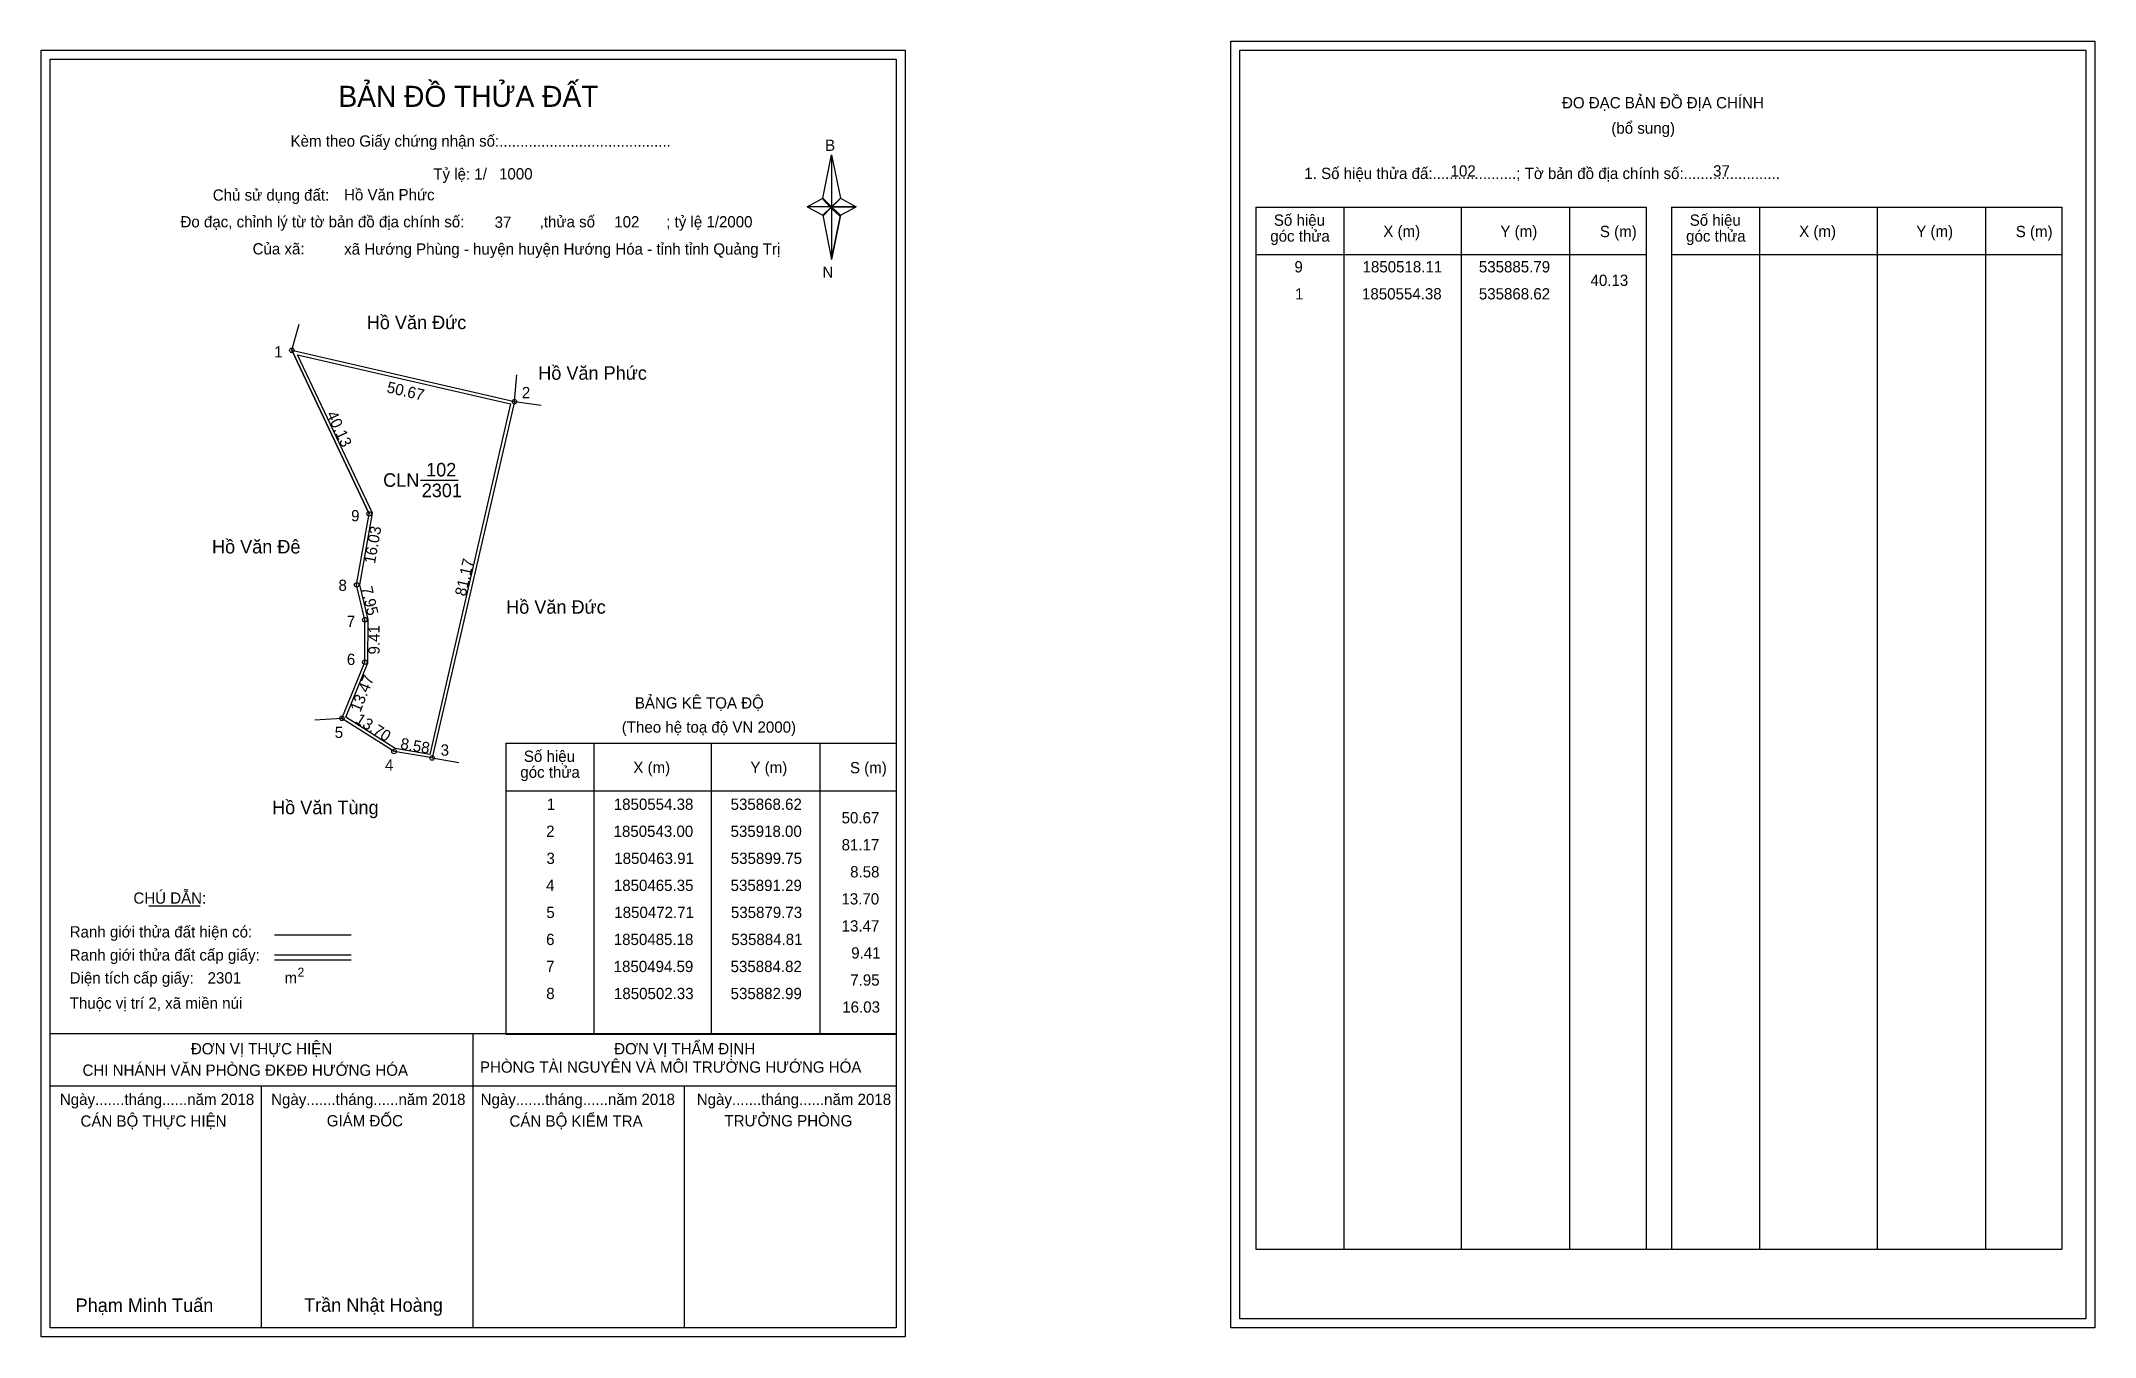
# Model space of a CAD drawing. Extents: x 535813 to 536269, y 1850335 to 1850623.
import ezdxf

# ---------------------------------------------------------------- set-up
doc = ezdxf.new("R2010")
doc.units = 0
for name, color, linetype in [('Level 1', 7, 'Continuous'), ('Level 10', 7, 'Continuous'), ('Level 11', 7, 'Continuous'), ('Level 13', 7, 'Continuous'), ('Level 27', 7, 'Continuous'), ('Level 3', 7, 'Continuous'), ('Level 36', 7, 'Continuous'), ('Level 49', 7, 'Continuous'), ('Level 53', 7, 'Continuous'), ('Level 55', 7, 'Continuous'), ('Level 6', 7, 'Continuous'), ('Level 63', 7, 'Continuous'), ('Level 9', 7, 'Continuous')]:
    doc.layers.add(name, color=color, linetype=linetype)

msp = doc.modelspace()

# ---------------------------------------------------------------- linework, layer by layer
at = {"layer": 'Level 1'}
for p, q in [((535814.99, 1850619.01), (535814.99, 1850619.01)), ((536078.93, 1850621.01), (536078.93, 1850621.01)), ((535986.41, 1850588.13), (535988.38, 1850597.77)), ((535986.41, 1850588.13), (535988.38, 1850597.77)), ((535988.38, 1850597.77), (535988.38, 1850586.24)), ((535988.38, 1850597.77), (535990.35, 1850588.13)), ((535988.38, 1850597.77), (535988.38, 1850586.24)), ((535982.97, 1850586.24), (535986.41, 1850588.13)), ((535986.41, 1850588.13), (535988.38, 1850586.24)), ((535988.38, 1850586.24), (535986.41, 1850588.13)), ((535988.23, 1850586.02), (535986.41, 1850587.91)), ((535990.2, 1850587.91), (535988.23, 1850586.02)), ((535988.23, 1850586.02), (535990.2, 1850587.91)), ((535990.35, 1850588.13), (535988.38, 1850586.24)), ((535988.38, 1850586.24), (535990.35, 1850588.13)), ((535990.35, 1850588.13), (535993.79, 1850586.24)), ((535982.97, 1850586.24), (535986.41, 1850584.4)), ((535988.38, 1850586.24), (535982.97, 1850586.24)), ((535988.38, 1850586.24), (535986.41, 1850584.4)), ((535986.41, 1850584.4), (535988.38, 1850586.24)), ((535988.23, 1850586.02), (535986.41, 1850584.18)), ((535986.41, 1850584.18), (535988.23, 1850586.02)), ((535986.41, 1850584.4), (535988.38, 1850574.54)), ((535990.2, 1850584.18), (535988.23, 1850586.02)), ((535988.38, 1850586.24), (535988.38, 1850574.54)), ((535988.38, 1850586.24), (535993.79, 1850586.24)), ((535988.38, 1850586.24), (535990.35, 1850584.4)), ((535993.79, 1850586.24), (535988.38, 1850586.24)), ((535988.38, 1850586.24), (535988.38, 1850574.54)), ((535990.35, 1850584.4), (535988.38, 1850586.24)), ((535990.35, 1850584.4), (535988.38, 1850574.54)), ((535988.38, 1850574.54), (535990.35, 1850584.4)), ((535990.35, 1850584.4), (535993.79, 1850586.24)), ((536082.46, 1850586.15), (536169.06, 1850586.15)), ((536102.05, 1850354.89), (536102.05, 1850586.15)), ((536128.12, 1850354.89), (536128.12, 1850586.15)), ((536152.1, 1850586.15), (536152.1, 1850354.89)), ((536169.06, 1850586.15), (536169.06, 1850354.89)), ((536174.72, 1850586.15), (536261.32, 1850586.15)), ((536194.31, 1850354.89), (536194.31, 1850586.15)), ((536220.38, 1850354.89), (536220.38, 1850586.15)), ((536244.35, 1850586.15), (536244.35, 1850354.89)), ((536261.32, 1850586.15), (536261.32, 1850354.89)), ((536082.46, 1850575.63), (536169.06, 1850575.63)), ((536174.72, 1850575.63), (536261.32, 1850575.63)), ((535916.09, 1850467.18), (536002.69, 1850467.18)), ((535935.68, 1850402.66), (535935.68, 1850467.18)), ((535961.75, 1850402.66), (535961.75, 1850467.18)), ((535985.72, 1850467.18), (535985.72, 1850402.66)), ((535916.09, 1850456.65), (536002.69, 1850456.65)), ((535836.91, 1850431.07), (535848.31, 1850431.07)), ((535864.77, 1850424.67), (535881.79, 1850424.67)), ((535864.77, 1850420.22), (535881.79, 1850420.22)), ((535864.77, 1850419.13), (535881.79, 1850419.13)), ((535921.82, 1850402.66), (535814.99, 1850402.66)), ((536002.69, 1850402.66), (535897.85, 1850402.66)), ((535908.84, 1850337.43), (535908.84, 1850402.66)), ((535916.09, 1850402.65), (536002.69, 1850402.65)), ((536002.69, 1850391.11), (535814.99, 1850391.11)), ((535861.91, 1850337.43), (535861.91, 1850391.11)), ((535955.76, 1850337.43), (535955.76, 1850391.11)), ((536082.46, 1850354.89), (536261.32, 1850354.89)), ((536002.69, 1850337.43), (536002.69, 1850337.43)), ((536266.63, 1850339.43), (536266.63, 1850339.43))]:
    msp.add_line(p, q, dxfattribs=at)
at = {"layer": 'Level 10'}
for p, q in [((535868.62, 1850554.38), (535885.79, 1850518.11)), ((535885.79, 1850518.11), (535868.62, 1850554.38)), ((535868.62, 1850554.38), (535918, 1850543)), ((535886.52, 1850518.21), (535869.87, 1850553.37)), ((535869.87, 1850553.37), (535917.16, 1850542.48)), ((535917.16, 1850542.48), (535899.22, 1850464.71)), ((535918, 1850543), (535899.75, 1850463.91)), ((535882.99, 1850502.33), (535885.79, 1850518.11)), ((535883.7, 1850502.35), (535886.52, 1850518.21)), ((535884.82, 1850494.59), (535882.99, 1850502.33)), ((535885.52, 1850494.67), (535883.7, 1850502.35)), ((535884.81, 1850485.18), (535884.82, 1850494.59)), ((535884.81, 1850485.18), (535884.82, 1850494.59)), ((535885.51, 1850485.04), (535885.52, 1850494.67)), ((535879.73, 1850472.71), (535884.81, 1850485.18)), ((535880.6, 1850472.99), (535885.51, 1850485.04)), ((535891.55, 1850466.02), (535880.6, 1850472.99)), ((535891.29, 1850465.35), (535879.73, 1850472.71)), ((535899.75, 1850463.91), (535891.29, 1850465.35)), ((535899.75, 1850463.91), (535891.29, 1850465.35)), ((535899.22, 1850464.71), (535891.55, 1850466.02))]:
    msp.add_line(p, q, dxfattribs=at)
at = {"layer": 'Level 11'}
for centre in [(535868.62, 1850554.38), (535918, 1850543), (535885.79, 1850518.11), (535885.79, 1850518.11), (535882.99, 1850502.33), (535884.82, 1850494.59), (535884.81, 1850485.18), (535879.73, 1850472.71), (535891.29, 1850465.35), (535899.75, 1850463.91)]:
    msp.add_circle(centre, 0.5, dxfattribs=at)
at = {"layer": 'Level 27'}
for p, q in [((535868.62, 1850554.38), (535870.23, 1850560.16)), ((535918, 1850543), (535918.56, 1850548.97)), ((535918, 1850543), (535923.95, 1850542.22)), ((535879.73, 1850472.71), (535873.74, 1850472.31)), ((535899.75, 1850463.91), (535905.66, 1850462.9))]:
    msp.add_line(p, q, dxfattribs=at)
at = {"layer": 'Level 3'}
for p, q in [((536082.46, 1850586.15), (536082.46, 1850354.89)), ((536174.72, 1850586.15), (536174.72, 1850354.89)), ((535916.09, 1850467.18), (535916.09, 1850402.66))]:
    msp.add_line(p, q, dxfattribs=at)
at = {"layer": 'Level 63'}
for points in [[(535812.99, 1850621.01), (536004.69, 1850621.01), (536004.69, 1850335.43), (535812.99, 1850335.43)], [(535814.99, 1850619.01), (536002.69, 1850619.01), (536002.69, 1850337.43), (535814.99, 1850337.43)], [(536076.93, 1850623.01), (536268.63, 1850623.01), (536268.63, 1850337.43), (536076.93, 1850337.43)], [(536078.93, 1850621.01), (536266.63, 1850621.01), (536266.63, 1850339.43), (536078.93, 1850339.43)]]:
    msp.add_lwpolyline(points, close=True, dxfattribs=at)
at = {"layer": 'Level 9'}
msp.add_line((535897.19, 1850525.59), (535905.52, 1850525.59), dxfattribs=at)

# ---------------------------------------------------------------- texts
at = {"layer": 'Level 1'}
for s, height, p in [('BẢN ĐỒ THỬA ĐẤT', 4.6657, (535878.96, 1850608.41)), ('ĐO ĐẠC BẢN ĐỒ ĐỊA CHÍNH', 2.5, (536150.41, 1850608.07)), ('(bổ sung)', 2.5, (536161.35, 1850602.45)), ('Kèm theo Giấy chứng nhận số:.........................................', 2.5, (535868.34, 1850599.58)), ('B', 2.5, (535986.92, 1850598.64)), ('1. Số hiệu thửa đấ:....................; Tờ bản đồ địa chính số:.......................', 2.5, (536093.24, 1850592.39)), ('Chủ sử dụng đất:', 2.5, (535851.08, 1850587.59)), ('Đo đạc, chỉnh lý từ tờ bản đồ địa chính số:                  ,thửa số                 ; tỷ lệ 1/2000', 2.5, (535843.92, 1850581.66)), ('Số hiệu', 2.5, (536086.48, 1850582.02)), ('Số hiệu', 2.5, (536178.74, 1850582.02)), ('Của xã:', 2.5, (535859.92, 1850575.66)), ('góc thửa', 2.5, (536085.68, 1850578.49)), ('X (m)', 2.5, (536110.76, 1850579.55)), ('Y (m)', 2.5, (536136.74, 1850579.55)), ('S (m)', 2.5, (536158.81, 1850579.5)), ('góc thửa', 2.5, (536177.94, 1850578.49)), ('X (m)', 2.5, (536203.02, 1850579.55)), ('Y (m)', 2.5, (536228.99, 1850579.55)), ('S (m)', 2.5, (536251.07, 1850579.5)), ('N', 2.5, (535986.32, 1850570.47)), ('BẢNG KÊ TỌA ĐỘ', 2.5, (535944.72, 1850474.88)), ('(Theo hệ toạ độ VN 2000)', 2.5, (535941.82, 1850469.52)), ('Số hiệu', 2.5, (535920.1, 1850463.05)), ('góc thửa', 2.5, (535919.31, 1850459.52)), ('X (m)', 2.5, (535944.38, 1850460.57)), ('Y (m)', 2.5, (535970.36, 1850460.57)), ('S (m)', 2.5, (535992.44, 1850460.52)), ('CHÚ DẪN:', 2.5, (535833.47, 1850431.58)), ('Ranh giới thửa đất hiện có:', 2.5, (535819.34, 1850424.08)), ('Ranh giới thửa đất cấp giấy:', 2.5, (535819.34, 1850418.94)), ('Diện tích cấp giấy:', 2.5, (535819.34, 1850413.86)), ('m', 2.5, (535867, 1850413.88)), ('2', 2, (535869.89, 1850415.39)), ('Thuộc vị trí 2, xã miền núi', 2.5, (535819.34, 1850408.26)), ('ĐƠN VỊ THỰC HIỆN', 2.5, (535846.22, 1850398.14)), ('ĐƠN VỊ THẨM ĐỊNH', 2.5, (535940.13, 1850398.14)), ('CHI NHÁNH VĂN PHÒNG ĐKĐĐ HƯỚNG HÓA', 2.5, (535822.18, 1850393.38)), ('PHÒNG TÀI NGUYÊN VÀ MÔI TRƯỜNG HƯỚNG HÓA', 2.5, (535910.35, 1850394.07)), ('Ngày.......tháng......năm 2018', 2.5, (535817.16, 1850386.9)), ('Ngày.......tháng......năm 2018', 2.5, (535864.03, 1850386.9)), ('Ngày.......tháng......năm 2018', 2.5, (535910.5, 1850386.9)), ('Ngày.......tháng......năm 2018', 2.5, (535958.46, 1850386.9)), ('CÁN BỘ THỰC HIỆN', 2.5, (535821.74, 1850382.09)), ('GIÁM ĐỐC', 2.5, (535876.37, 1850382.15)), ('CÁN BỘ KIỂM TRA', 2.5, (535916.91, 1850382.09)), ('TRƯỞNG PHÒNG', 2.5, (535964.6, 1850382.15)), ('Phạm Minh Tuấn', 3, (535820.65, 1850340.97)), ('Trần Nhật Hoàng', 3, (535871.34, 1850341.02))]:
    msp.add_text(s, height=height, dxfattribs=at).set_placement(p)
at = {"layer": 'Level 11'}
msp.add_text('Tỷ lệ: 1/', height=2.5, dxfattribs=at).set_placement((535900, 1850592.27))
at = {"layer": 'Level 13'}
for s, p in [('102', (535898.41, 1850526.39)), ('CLN', (535888.88, 1850524.09)), ('2301', (535897.43, 1850521.79))]:
    msp.add_text(s, height=3, dxfattribs=at).set_placement(p)
at = {"layer": 'Level 36'}
for s, p in [('Hồ Văn Đức', (535885.24, 1850559.08)), ('Hồ Văn Phức', (535923.29, 1850547.85)), ('Hồ Văn Đê', (535850.91, 1850509.3)), ('Hồ Văn Đức', (535916.17, 1850495.93)), ('Hồ Văn Tùng', (535864.24, 1850451.44))]:
    msp.add_text(s, height=3, dxfattribs=at).set_placement(p)
at = {"layer": 'Level 49'}
for s, rotation, p in [('50.67', 347.0223, (535889.52, 1850545.07)), ('40.13', 295.3326, (535876.22, 1850540.2)), ('16.03', 79.9382, (535887.05, 1850506.89)), ('81.17', 77.0064, (535907.18, 1850499.67)), ('7.95', 283.3024, (535883.97, 1850501.67)), ('9.41', 89.9391, (535888.11, 1850486.88)), ('13.47', 67.8351, (535883.79, 1850473.93)), ('13.70', 327.516, (535882.49, 1850471.9)), ('8.58', 350.3401, (535892.57, 1850465.94))]:
    msp.add_text(s, height=2.5, rotation=rotation, dxfattribs=at).set_placement(p)
at = {"layer": 'Level 53'}
for s, p in [('9', (536091.04, 1850571.67)), ('1850518.11', (536106.16, 1850571.67)), ('535885.79', (536131.96, 1850571.67)), ('40.13', (536156.73, 1850568.67)), ('1', (536091.18, 1850565.67)), ('1850554.38', (536106.04, 1850565.67)), ('535868.62', (536131.96, 1850565.67)), ('1', (535925.18, 1850452.4)), ('1850554.38', (535940.04, 1850452.4)), ('535868.62', (535965.96, 1850452.4)), ('50.67', (535990.59, 1850449.4)), ('2', (535925.03, 1850446.4)), ('1850543.00', (535940, 1850446.4)), ('535918.00', (535965.95, 1850446.4)), ('81.17', (535990.59, 1850443.4)), ('3', (535925.11, 1850440.4)), ('1850463.91', (535940.16, 1850440.4)), ('535899.75', (535966, 1850440.4)), ('4', (535925.02, 1850434.4)), ('1850465.35', (535940.06, 1850434.4)), ('535891.29', (535965.96, 1850434.4)), ('8.58', (535992.48, 1850437.4)), ('13.70', (535990.55, 1850431.4)), ('5', (535925.08, 1850428.4)), ('1850472.71', (535940.16, 1850428.4)), ('535879.73', (535966.03, 1850428.4)), ('13.47', (535990.59, 1850425.4)), ('6', (535925.03, 1850422.4)), ('1850485.18', (535940.04, 1850422.4)), ('535884.81', (535966.11, 1850422.4)), ('7', (535925.04, 1850416.4)), ('1850494.59', (535940.02, 1850416.4)), ('535884.82', (535965.96, 1850416.4)), ('9.41', (535992.72, 1850419.4)), ('7.95', (535992.51, 1850413.4)), ('8', (535925.06, 1850410.4)), ('1850502.33', (535940.09, 1850410.4)), ('535882.99', (535965.96, 1850410.4)), ('16.03', (535990.73, 1850407.4))]:
    msp.add_text(s, height=2.5, dxfattribs=at).set_placement(p)
at = {"layer": 'Level 55'}
for s, height, p in [('110', 0.11, (535868.5, 1850554.27)), ('295', 0.11, (535868.5, 1850554.27)), ('110', 0.11, (535868.5, 1850554.27)), ('295', 0.11, (535868.5, 1850554.27)), ('1', 0.4, (535868.51, 1850554.38)), ('2', 0.4, (535917.86, 1850543)), ('295', 0.11, (535917.88, 1850542.89)), ('295', 0.11, (535917.88, 1850542.89)), ('111', 0.11, (535917.89, 1850542.89)), ('9', 0.4, (535885.65, 1850518.11)), ('110', 0.11, (535885.67, 1850518)), ('110', 0.11, (535885.67, 1850518)), ('8', 0.4, (535882.86, 1850502.33)), ('110', 0.11, (535882.87, 1850502.22)), ('110', 0.11, (535882.87, 1850502.22)), ('7', 0.4, (535884.69, 1850494.59)), ('110', 0.11, (535884.7, 1850494.48)), ('110', 0.11, (535884.7, 1850494.48)), ('6', 0.4, (535884.67, 1850485.18)), ('110', 0.11, (535884.69, 1850485.07)), ('110', 0.11, (535884.69, 1850485.07)), ('5', 0.4, (535879.6, 1850472.71)), ('110', 0.11, (535879.61, 1850472.6)), ('118', 0.11, (535879.61, 1850472.6)), ('110', 0.11, (535879.61, 1850472.6)), ('4', 0.4, (535891.15, 1850465.35)), ('118', 0.11, (535891.17, 1850465.24)), ('118', 0.11, (535899.63, 1850463.8)), ('3', 0.4, (535899.63, 1850463.91)), ('111', 0.11, (535899.64, 1850463.8))]:
    msp.add_text(s, height=height, dxfattribs=at).set_placement(p)
at = {"layer": 'Level 6'}
for s, p in [('1000', (535914.59, 1850592.29)), ('102', (536125.69, 1850592.93)), ('37', (536183.93, 1850592.95)), ('Hồ Văn Phức', (535880.21, 1850587.66)), ('37', (535913.6, 1850581.57)), ('102', (535940.15, 1850581.65)), ('xã Hướng Phùng - huyện huyện Hướng Hóa - tỉnh tỉnh Quảng Trị', (535880.23, 1850575.62)), ('2301', (535849.93, 1850413.86))]:
    msp.add_text(s, height=2.5, dxfattribs=at).set_placement(p)
at = {"layer": 'Level 9'}
for s, p in [('1', (535864.74, 1850552.81)), ('2', (535919.65, 1850543.75)), ('9', (535881.77, 1850516.43)), ('8', (535878.97, 1850500.99)), ('7', (535880.8, 1850492.97)), ('6', (535880.82, 1850484.55)), ('5', (535878.14, 1850468.36)), ('3', (535901.64, 1850464.43)), ('4', (535889.28, 1850461.11))]:
    msp.add_text(s, height=2.5, dxfattribs=at).set_placement(p)

doc.saveas('drawing.dxf')
